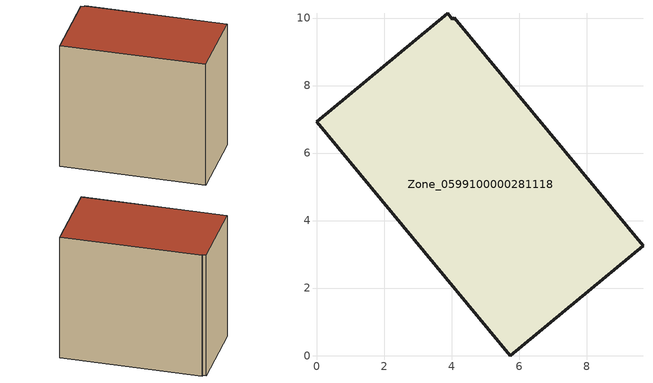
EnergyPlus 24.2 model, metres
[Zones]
Zone_0599100000281118
 floor ground (C_G): 4.07,10.01 9.67,3.25 5.74,0 0,6.93 3.88,10.14 4.02,9.97 z0
 wall outside (C_F): 5.74,0 9.67,3.25 4.07,10.01 4.02,9.97 3.88,10.14 0,6.93 5.74,0 z0:8.22
 roof outside (C_R): 9.67,3.25 4.07,10.01 4.02,9.97 3.88,10.14 0,6.93 5.74,0 z8.22
[BUILDING]
Pand.0599100000281118: North Axis=0; Terrain=City; Loads Convergence Tolerance Value=0.04; Temperature Convergence Tolerance Value=0.4; Solar Distribution=FullExterior; Maximum Number of Warmup Days=25; Minimum Number of Warmup Days=1
[Site:Location]
Rotterdam.The.Hague.AP_ZH_NLD Design_Conditions: Latitude=51.96; Longitude=4.45; Time Zone=1; Elevation=-4.5
[SITE:GROUNDTEMPERATURE:BUILDINGSURFACE]
18, 18, 18, 18, 18, 18, 18, 18, 18, 18, 18, 18
[MATERIAL] Thermal Absorptance=0.9; Solar Absorptance=0.7; Visible Absorptance=0.7
Name | Roughness | Thickness | Conductivity | Density | Specific Heat
G.TI.1975-1991 | MediumSmooth | 0.15 | 0.288461 | 540 | 1210
F.TI.1975-1991 | Rough | 0.3 | 0.230769 | 1920 | 840
R.TI.1975-1991 | MediumRough | 0.2 | 0.153846 | 1500 | 1000
[CONSTRUCTION]
C_G: G.TI.1975-1991
C_F: F.TI.1975-1991
C_R: R.TI.1975-1991
[ZONE]
Zone_0599100000281118: Type=1; Multiplier=1; Ceiling Height=Autocalculate; Volume=Autocalculate; Floor Area=autocalculate; Part of Total Floor Area=Yes
[ZONEINFILTRATION:DESIGNFLOWRATE]
Infil_Zone_0599100000281118: Zone or ZoneList or Space or SpaceList=Zone_0599100000281118; Schedule=AlwaysOn; Design Flow Rate Calculation Method=Flow/Area; Flow Rate per Floor Area=0.003; Constant Term Coefficient=1; Temperature Term Coefficient=0; Velocity Term Coefficient=0; Velocity Squared Term Coefficient=0
[HVACTEMPLATE:ZONE:IDEALLOADSAIRSYSTEM]
Zone_0599100000281118: Maximum Heating Supply Air Temperature=50; Minimum Cooling Supply Air Temperature=13; Maximum Heating Supply Air Humidity Ratio=0.0156; Minimum Cooling Supply Air Humidity Ratio=0.0077; Heating Limit=NoLimit; Cooling Limit=NoLimit; Dehumidification Control Type=ConstantSensibleHeatRatio; Cooling Sensible Heat Ratio=0.7; Dehumidification Setpoint=60; Humidification Control Type=None; Humidification Setpoint=30; Outdoor Air Method=None; Outdoor Air Flow Rate per Person=0.00944; Outdoor Air Flow Rate per Zone Floor Area=0; Outdoor Air Flow Rate per Zone=0; Demand Controlled Ventilation Type=None; Outdoor Air Economizer Type=NoEconomizer; Heat Recovery Type=None; Sensible Heat Recovery Effectiveness=0.7; Latent Heat Recovery Effectiveness=0.65
[ZONECONTROL:THERMOSTAT]
ThermostatControl_Zone_0599100000281118: Zone or ZoneList=Zone_0599100000281118; Control Type Schedule=DualSetpointControlType; Control 1=Thermostat_Zone_0599100000281118; Temperature Difference Between Cutout And Setpoint=0
[THERMOSTATSETPOINT:DUALSETPOINT]
Thermostat_Zone_0599100000281118: Heating Setpoint Temperature Schedule=HeatingSetpoint_Zone_0599100000281118; Cooling Setpoint Temperature Schedule=CoolingSetpoint_Zone_0599100000281118
[SCHEDULE:COMPACT]
HeatingSetpoint_Zone_0599100000281118: Through: 12/31, For: AllDays, Until: 24:00, 21
CoolingSetpoint_Zone_0599100000281118: Through: 12/31, For: AllDays, Until: 24:00, 24
DualSetpointControlType: Through: 12/31, For: AllDays, Until: 24:00, 4
AlwaysOn: Through: 12/31, For: AllDays, Until: 24:00, 1
